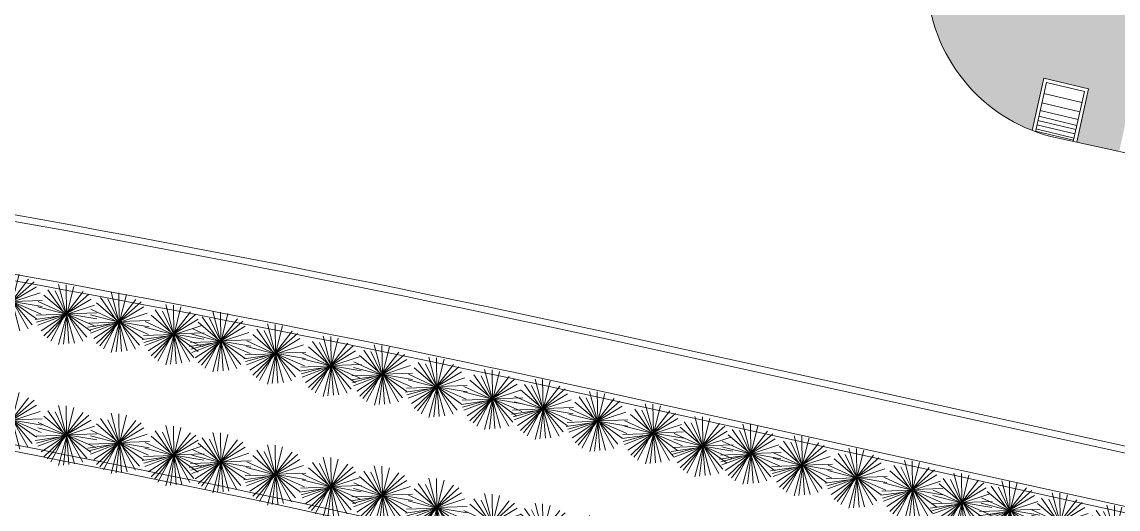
# Model space of a CAD drawing. Header units: metres. Extents: x 12093 to 20303, y 514 to 1412.
# Drawn here: x 19702.24 to 19727.45, y 711.56 to 722.78 of the extents above; entities that cross this region are included whole.
import ezdxf

# ---------------------------------------------------------------- set-up
doc = ezdxf.new("R2010")
doc.units = ezdxf.units.M
doc.linetypes.add('ACAD_ISO04W100', pattern=[30, 24, -3, 0, -3])
doc.layers.get('0').update_dxf_attribs({"lineweight": 13})
for name, color, linetype, lineweight in [('AMBI-GRASS', 104, 'Continuous', 20), ('corte vias', 21, 'ACAD_ISO04W100', 50), ('MANZANAS-ORIGINALES', 147, 'Continuous', 9), ('VEREDAS', 251, 'Continuous', 18)]:
    doc.layers.add(name, color=color, linetype=linetype, lineweight=lineweight)

# ---------------------------------------------------------------- blocks, each defined once
blk = doc.blocks.new('Arbust11')
for p, q in [((-0.162, 0.888), (0.038, 0.486)), ((0.038, 0.487), (-0.094, 0.94)), ((0.041, 0.482), (0.038, 0.935)), ((0.041, 0.545), (0.141, 0.941)), ((0.044, 0.486), (0.309, 0.872)), ((0.059, 0.52), (0.2, 0.847)), ((0.028, 0.486), (-0.374, 0.704)), ((-0.349, 0.748), (0.041, 0.486)), ((-0.062, 0.557), (-0.333, 0.794)), ((0.038, 0.486), (-0.274, 0.822)), ((0.044, 0.479), (0.381, 0.779)), ((0.047, 0.479), (0.437, 0.676)), ((-0.433, 0.526), (0.044, 0.482)), ((0.031, 0.486), (-0.405, 0.61)), ((0.053, 0.489), (0.474, 0.514)), ((0.044, 0.482), (-0.427, 0.467)), ((-0.053, 0.479), (-0.427, 0.395)), ((0.041, 0.476), (-0.389, 0.267)), ((0.041, 0.47), (-0.336, 0.217)), ((0.041, 0.473), (-0.274, 0.158)), ((0.038, 0.467), (-0.212, 0.099)), ((0.05, 0.454), (-0.109, 0.021)), ((0.05, 0.464), (-0.022, 0.015)), ((0.047, 0.486), (0.499, 0.426)), ((0.05, 0.479), (0.29, 0.083)), ((0.05, 0.473), (0.43, 0.245)), ((0.053, 0.47), (0.194, 0.018)), ((0.053, 0.445), (0.091, 0.027)), ((0.056, 0.476), (0.365, 0.143)), ((0.072, 0.476), (0.465, 0.348))]:
    blk.add_line(p, q)

msp = doc.modelspace()

# ---------------------------------------------------------------- hatches: boundary and pattern name
at = {"layer": 'VEREDAS', "lineweight": 20}
h = msp.add_hatch(dxfattribs=at)
h.set_pattern_fill('ANSI38', color=256, scale=0.02, style=0)
h.paths.add_polyline_path([(19726.447, 723.505), (19725.247, 725.305), (19723.054, 725.305), (19723.054, 724.405), (19724.354, 724.405), (19724.354, 723.305), (19723.088, 723.305, 0.270275), (19725.472, 720.284), (19725.738, 721.489), (19726.769, 721.241), (19726.497, 720.012), (19727.474, 719.797), (19727.947, 721.946), (19756.657, 715.629), (19756.657, 716.858)])

# ---------------------------------------------------------------- linework, layer by layer
at = {"layer": 'corte vias', "lineweight": 20}
for p, q in [((19725.738, 721.489), (19725.472, 720.284)), ((19726.769, 721.241), (19725.738, 721.489)), ((19726.497, 720.012), (19726.769, 721.241))]:
    msp.add_line(p, q, dxfattribs=at)
at = {"layer": 'MANZANAS-ORIGINALES'}
for p, q in [((19725.799, 721.392), (19725.547, 720.255)), ((19725.799, 721.392), (19726.674, 721.182)), ((19725.742, 721.138), (19726.618, 720.928)), ((19726.674, 721.182), (19726.419, 720.029)), ((19725.695, 720.923), (19726.57, 720.713)), ((19725.626, 720.611), (19726.501, 720.401)), ((19725.656, 720.747), (19726.531, 720.537)), ((19725.583, 720.415), (19726.458, 720.205)), ((19725.604, 720.513), (19726.48, 720.303)), ((19725.55, 720.269), (19726.426, 720.059)), ((19725.561, 720.318), (19726.437, 720.108)), ((19725.906, 720.142), (19814.955, 700.55)), ((19815.785, 693.609), (19715.633, 715.645)), ((19813.347, 693.992), (19715.601, 715.498)), ((19813.089, 692.82), (19715.343, 714.326)), ((19812.91, 692.706), (19715.311, 714.18))]:
    msp.add_line(p, q, dxfattribs=at)
for centre, radius, start, end in [((19726.87, 723.838), 3.819, 182.4488, 255.3717), ((19636.403, 352.782), 371.411, 77.68299, 84.52695), ((19636.403, 352.782), 371.261, 77.68299, 84.21274), ((19636.403, 352.782), 370.062, 77.68333, 83.77006), ((19636.403, 352.782), 369.912, 77.68337, 83.74677), ((19642.965, 406.124), 312.558, 76.77377, 83.87557), ((19642.964, 406.121), 312.411, 76.77344, 83.90305)]:
    msp.add_arc(centre, radius, start, end, dxfattribs=at)

# ---------------------------------------------------------------- block references
at = {"layer": 'AMBI-GRASS', "ltscale": 0.05, "xscale": 1.499999999998325, "yscale": 1.499999999998325, "zscale": 1.499999999998325, "rotation": 49.16166176348414}
for p in [(19702.509, 715.815), (19703.765, 715.531), (19704.976, 715.35), (19706.232, 715.066), (19707.313, 714.905), (19708.569, 714.621), (19709.849, 714.339), (19711.027, 714.138), (19712.283, 713.854), (19713.563, 713.573), (19714.724, 713.349), (19702.509, 713.086), (19715.98, 713.065), (19703.765, 712.745), (19704.976, 712.564), (19717.26, 712.784), (19718.398, 712.489), (19719.503, 712.313), (19706.232, 712.28), (19707.313, 712.119), (19708.569, 711.835), (19720.684, 712.046), (19709.849, 711.553), (19721.94, 711.762), (19711.027, 711.352), (19723.22, 711.48), (19712.283, 711.068), (19724.357, 711.186), (19725.463, 711.01), (19713.563, 710.713), (19726.621, 710.732), (19714.724, 710.49), (19727.877, 710.448), (19715.98, 710.206)]:
    msp.add_blockref('Arbust11', p, dxfattribs=at)

doc.saveas('drawing.dxf')
